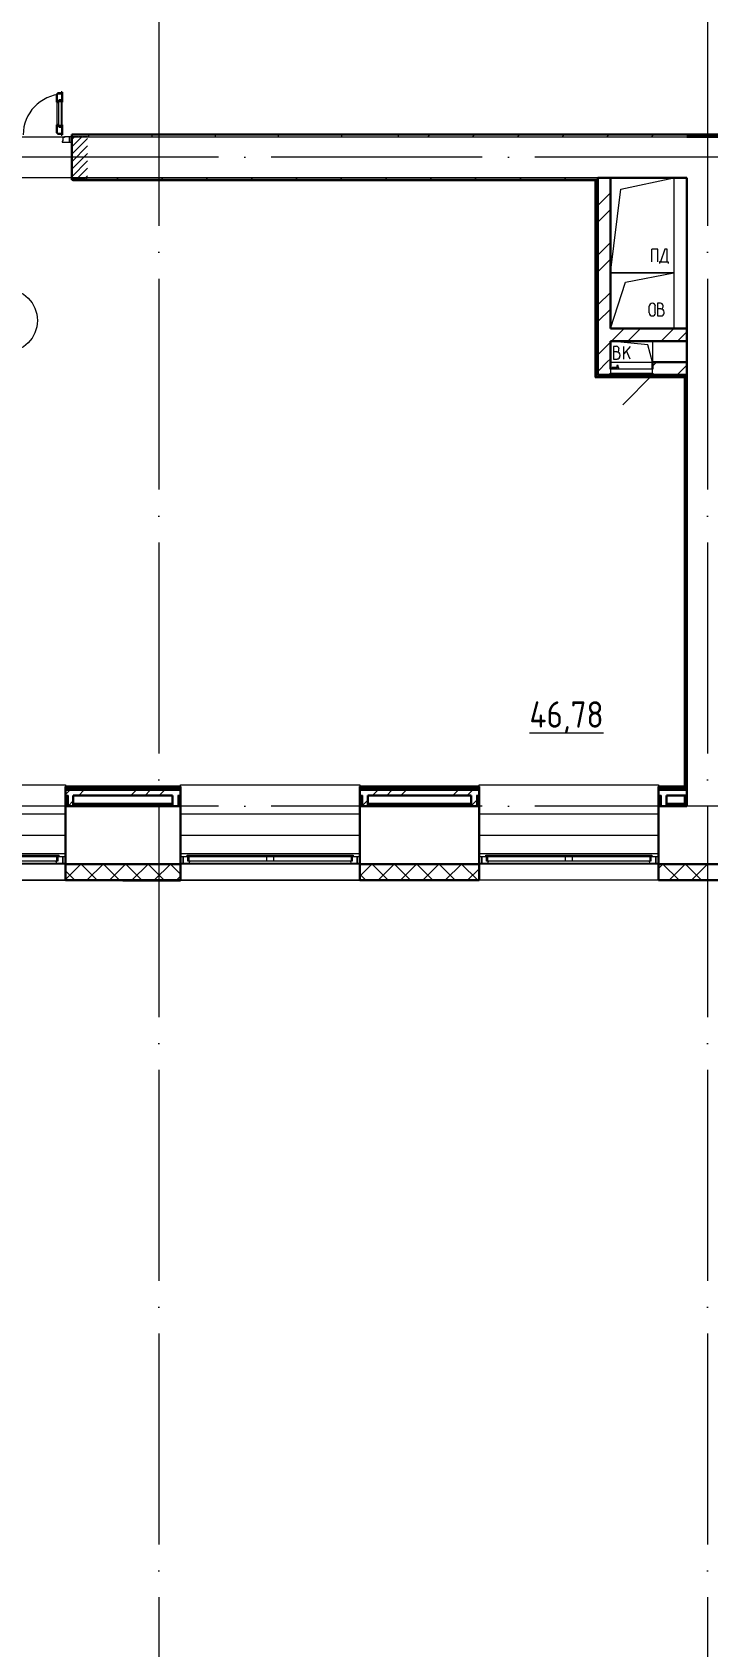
# Model space of a CAD drawing. Header units: millimetres. Extents: x -586848 to 520591, y -385801 to 675781.
# Drawn here: x -72236 to -65835, y -370496 to -355191 of the extents above; entities that cross this region are included whole.
import ezdxf

# ---------------------------------------------------------------- set-up
doc = ezdxf.new("R2010")
doc.units = ezdxf.units.MM
doc.linetypes.add('ADSK_Линия сетки', pattern=[25, 20, -2.5, 0, -2.5])
doc.linetypes.add('ADSK_Штриховая_ш2 п1_5', pattern=[4.5, 3, -1.5])
for name, color, linetype, lineweight in [('_ Окна', 7, 'Continuous', 9), ('Двери', 252, 'Continuous', 9), ('Марки помещений', 252, 'Continuous', 20), ('Оборудование', 8, 'Continuous', 18), ('Ограждение', 252, 'Continuous', 9), ('Окна', 252, 'Continuous', 9), ('Оси', 252, 'Continuous', 9), ('Перекрытие', 252, 'Continuous', 18), ('Стены внутренние', 7, 'Continuous', 18), ('Стены наружные', 7, 'Continuous', 18), ('Стены штриховка', 7, 'Continuous', 9)]:
    doc.layers.add(name, color=color, linetype=linetype, lineweight=lineweight)
doc.layers.add('Двери открывание', color=7, linetype='Continuous', lineweight=9, true_color=0xc0c0c0)
doc.styles.add('GOST Common_2', font='', dxfattribs={"width": 0.9, "height": 250})
doc.styles.get('GOST Common_2').set_extended_font_data('GOST type B')

# ---------------------------------------------------------------- blocks, each defined once
blk = doc.blocks.new('2 этаж')
at = {"layer": 'Двери', "lineweight": 18, "true_color": 0x636466}
h = blk.add_hatch(dxfattribs=at)
h.set_pattern_fill('FP_2', color=251, style=0, pattern_type=2)
h.set_pattern_definition([(45, (110776.005, -12489.253), (-35.3553, 35.3553), [])])
h.paths.add_polyline_path([(111785, -12684), (111801, -12684), (111801, -12294), (111651, -12294), (111651, -12684)])
h.paths.add_polyline_path([(110151, -12684), (110151, -12294), (110001, -12294), (110001, -12684)])
at = {"color": 251, "lineweight": 18, "true_color": 0x636466}
for p, q in [((116855, -12790), (117356, -12684)), ((117356, -12684), (117356, -13584)), ((116756, -13584), (116855, -12790)), ((117205, -13361), (117147, -13361)), ((117147, -13481), (117147, -13361)), ((117205, -13481), (117205, -13361)), ((117273, -13361), (117230, -13481)), ((117293, -13361), (117273, -13361)), ((117293, -13481), (117293, -13361)), ((116756, -13584), (117356, -13584)), ((117356, -13584), (116756, -13584)), ((116898, -13673), (117356, -13584)), ((117220, -13481), (117220, -13496)), ((117230, -13481), (117220, -13481)), ((117230, -13481), (117293, -13481)), ((117293, -13481), (117303, -13481)), ((117303, -13481), (117303, -13496)), ((117356, -13584), (117356, -14112)), ((116756, -14112), (116898, -13673)), ((117124, -13964), (117124, -13901)), ((117181, -13964), (117181, -13901)), ((117231, -13873), (117201, -13873)), ((117201, -13873), (117201, -13993)), ((117235, -13926), (117201, -13926)), ((117255, -13906), (117255, -13896)), ((117201, -13993), (117238, -13993)), ((117265, -13966), (117265, -13956)), ((117112, -14268), (116756, -14232)), ((117156, -14232), (117156, -14432)), ((116814, -14281), (116784, -14281)), ((116784, -14281), (116784, -14401)), ((116817, -14334), (116784, -14334)), ((116837, -14314), (116837, -14304)), ((116847, -14374), (116847, -14364)), ((116944, -14281), (116884, -14352)), ((116884, -14401), (116884, -14281)), ((116944, -14401), (116908, -14323)), ((117156, -14432), (117112, -14268)), ((116784, -14401), (116820, -14401))]:
    blk.add_line(p, q, dxfattribs=at)
for centre, radius, start, end in [((117153, -13901), 28.7, 0, 180), ((117231, -13896), 23.3, 0, 90), ((117235, -13906), 20, 270, 0), ((117235, -13956), 30, 0, 90), ((117153, -13964), 28.7, 180, 0), ((117238, -13966), 26.7, 270, 0), ((116814, -14304), 23.3, 0, 90), ((116817, -14314), 20, 270, 0), ((116817, -14364), 30, 0, 90), ((116820, -14374), 26.7, 270, 0)]:
    blk.add_arc(centre, radius, start, end, dxfattribs=at)
at = {"layer": '_ Окна', "color": 251, "lineweight": 18, "true_color": 0x636466}
for p, q in [((111520, -19121), (111520, -19162)), ((111566, -19121), (111528, -19121)), ((111566, -19179), (111566, -19121)), ((112744, -19121), (112706, -19121)), ((112706, -19121), (112706, -19179)), ((112752, -19162), (112752, -19121)), ((114310, -19121), (114310, -19162)), ((114356, -19121), (114318, -19121)), ((114356, -19179), (114356, -19121)), ((115574, -19121), (115536, -19121)), ((115536, -19121), (115536, -19179)), ((115582, -19162), (115582, -19121)), ((117140, -19121), (117140, -19162)), ((117186, -19121), (117148, -19121)), ((117186, -19179), (117186, -19121)), ((111502, -19162), (111507, -19179)), ((111507, -19179), (111566, -19179)), ((111520, -19162), (111508, -19162)), ((112706, -19179), (112765, -19179)), ((112764, -19162), (112752, -19162)), ((112765, -19179), (112770, -19162)), ((114292, -19162), (114297, -19179)), ((114297, -19179), (114356, -19179)), ((114310, -19162), (114298, -19162)), ((115536, -19179), (115595, -19179)), ((115594, -19162), (115582, -19162)), ((115595, -19179), (115600, -19162)), ((117122, -19162), (117127, -19179)), ((117127, -19179), (117186, -19179)), ((117140, -19162), (117128, -19162))]:
    blk.add_line(p, q, dxfattribs=at)
at = {"layer": '_ Окна', "color": 251, "true_color": 0x636466}
for p, q in [((111591, -19121), (111566, -19121)), ((111566, -19121), (111566, -19179)), ((112706, -19121), (112681, -19121)), ((112706, -19179), (112706, -19121)), ((114381, -19121), (114356, -19121)), ((114356, -19121), (114356, -19179)), ((115536, -19121), (115511, -19121)), ((115536, -19179), (115536, -19121)), ((117211, -19121), (117186, -19121)), ((117186, -19121), (117186, -19179)), ((111566, -19179), (111591, -19179)), ((112681, -19179), (112706, -19179)), ((114356, -19179), (114381, -19179)), ((115511, -19179), (115536, -19179)), ((117186, -19179), (117211, -19179))]:
    blk.add_line(p, q, dxfattribs=at)
at = {"layer": 'Двери', "color": 251, "lineweight": 30, "true_color": 0x636466}
for p, q in [((111517, -11890), (111509, -11890)), ((111509, -11890), (111509, -11966)), ((111551, -11881), (111517, -11881)), ((111517, -11881), (111517, -11890)), ((111559, -11872), (111551, -11872)), ((111551, -11872), (111551, -11881)), ((111559, -11966), (111559, -11872)), ((111509, -11966), (111529, -11966)), ((111529, -11966), (111529, -11948)), ((111529, -11948), (111550, -11948)), ((111550, -11948), (111550, -11966)), ((111550, -11966), (111559, -11966)), ((111509, -12182), (111509, -12258)), ((111509, -12182), (111529, -12182)), ((111529, -12182), (111529, -12200)), ((111529, -12200), (111550, -12200)), ((111550, -12182), (111559, -12182)), ((111550, -12200), (111550, -12182)), ((111559, -12276), (111559, -12182)), ((111509, -12258), (111517, -12258)), ((111517, -12258), (111517, -12267)), ((111517, -12267), (111551, -12267)), ((111551, -12267), (111551, -12276)), ((111551, -12276), (111559, -12276))]:
    blk.add_line(p, q, dxfattribs=at)
at = {"layer": 'Двери', "color": 251, "true_color": 0x636466}
for p, q in [((111509, -11966), (111509, -12182)), ((111529, -12200), (111529, -11948)), ((111529, -11948), (111550, -11948)), ((111550, -11948), (111550, -12200)), ((111559, -12182), (111559, -11966)), ((111550, -12200), (111529, -12200)), ((111568, -12336), (111559, -12336)), ((111559, -12336), (111559, -12344)), ((111559, -12344), (111631, -12344)), ((111582, -12302), (111568, -12302)), ((111568, -12302), (111568, -12336)), ((111582, -12294), (111582, -12302)), ((111631, -12294), (111582, -12294)), ((111651, -12294), (111631, -12294)), ((111631, -12294), (111631, -12344)), ((111631, -12344), (111631, -12294)), ((111631, -12344), (111651, -12344)), ((111651, -12344), (111651, -12294))]:
    blk.add_line(p, q, dxfattribs=at)
at = {"layer": 'Двери', "color": 251, "linetype": 'ADSK_Штриховая_ш2 п1_5', "true_color": 0x636466}
for p, q in [((111801, -12294), (111651, -12294)), ((111651, -12294), (111651, -12684)), ((111651, -12684), (111801, -12684))]:
    blk.add_line(p, q, dxfattribs=at)
at = {"layer": 'Двери открывание', "color": 251, "true_color": 0x636466}
blk.add_arc((111577, -12276), 386, 92.6728, 180, dxfattribs=at)
at = {"layer": 'Марки помещений', "color": 251, "true_color": 0x636466}
blk.add_circle((111026, -14036), 300, dxfattribs=at)
at = {"layer": 'Оборудование', "color": 251, "true_color": 0x636466}
for p, q in [((116756, -14497), (116756, -14534)), ((117156, -14497), (116756, -14497)), ((116757, -14535), (117155, -14535)), ((116763, -14535), (116763, -14544)), ((116772, -14482), (116772, -14487)), ((116818, -14482), (116772, -14482)), ((116772, -14487), (116818, -14487)), ((116813, -14481), (116813, -14497)), ((116832, -14481), (116813, -14481)), ((116817, -14480), (116815, -14481)), ((116817, -14462), (116817, -14480)), ((116829, -14462), (116817, -14462)), ((116829, -14480), (116817, -14480)), ((116836, -14482), (116828, -14482)), ((116828, -14487), (116836, -14487)), ((116829, -14480), (116829, -14462)), ((116831, -14481), (116829, -14480)), ((116832, -14497), (116832, -14481)), ((116836, -14487), (116836, -14482)), ((117149, -14544), (117149, -14535)), ((117156, -14534), (117156, -14497)), ((116764, -14545), (117148, -14545)), ((116775, -14547), (116775, -14552)), ((116775, -14552), (117137, -14552)), ((116784, -14552), (116784, -14554)), ((116784, -14554), (116788, -14554)), ((116849, -14554), (116788, -14554)), ((116849, -14554), (116853, -14554)), ((116853, -14554), (116853, -14552)), ((117156, -14552), (116873, -14835)), ((117137, -14552), (117137, -14547))]:
    blk.add_line(p, q, dxfattribs=at)
for points, knots in [([(116756, -14534), (116756, -14534), (116756, -14534), (116756, -14534), (116756, -14534), (116757, -14534), (116757, -14535), (116757, -14535), (116757, -14535), (116757, -14535)], [0, 0, 0, 0, 0.166667, 0.333333, 0.458333, 0.583333, 0.708333, 0.833333, 1, 1, 1, 1]), ([(117155, -14535), (117155, -14535), (117156, -14535), (117156, -14535), (117156, -14535), (117156, -14534), (117156, -14534), (117156, -14534), (117156, -14534), (117156, -14534)], [-1, -1, -1, -1, -0.833333, -0.75, -0.583333, -0.458333, -0.333333, -0.166667, 0, 0, 0, 0]), ([(116763, -14544), (116763, -14545), (116763, -14545), (116763, -14545), (116764, -14545), (116764, -14545), (116764, -14545), (116764, -14545), (116764, -14545), (116764, -14545), (116764, -14545)], [0, 0, 0, 0, 0.166667, 0.333333, 0.458333, 0.583333, 0.666667, 0.75, 0.833333, 1, 1, 1, 1]), ([(116774, -14545), (116774, -14545), (116774, -14545), (116774, -14545), (116775, -14546), (116775, -14546), (116775, -14546), (116775, -14546), (116775, -14546), (116775, -14546), (116775, -14547), (116775, -14547), (116775, -14547)], [0, 0, 0, 0, 0.166667, 0.25, 0.333333, 0.416667, 0.5, 0.583333, 0.666667, 0.75, 0.833333, 1, 1, 1, 1]), ([(117137, -14547), (117137, -14547), (117137, -14547), (117137, -14546), (117137, -14546), (117138, -14546), (117138, -14546), (117138, -14546), (117138, -14546), (117138, -14545), (117138, -14545), (117139, -14545), (117139, -14545)], [-1, -1, -1, -1, -0.833333, -0.75, -0.666667, -0.583333, -0.5, -0.416667, -0.333333, -0.25, -0.166667, 0, 0, 0, 0]), ([(117148, -14545), (117148, -14545), (117149, -14545), (117149, -14545), (117149, -14545), (117149, -14545), (117149, -14545), (117149, -14545), (117149, -14545), (117149, -14545), (117149, -14544)], [-1, -1, -1, -1, -0.833333, -0.75, -0.666667, -0.583333, -0.458333, -0.333333, -0.166667, 0, 0, 0, 0])]:
    blk.add_open_spline(points, degree=3, knots=knots, dxfattribs=at)
at = {"layer": 'Ограждение', "color": 251, "true_color": 0x636466}
for p, q in [((111661, -12274), (111661, -12269)), ((117896, -12269), (111661, -12269)), ((111661, -12709), (111661, -12704)), ((111661, -12709), (116611, -12709)), ((116616, -12704), (116611, -12709)), ((116611, -12709), (116611, -14577)), ((116616, -14572), (116611, -14577)), ((116611, -14577), (117456, -14577)), ((117456, -14577), (117461, -14572)), ((117456, -14577), (117456, -18454)), ((109891, -18439), (111591, -18439)), ((111591, -18439), (111591, -18454)), ((112681, -18454), (112681, -18439)), ((112681, -18439), (114381, -18439)), ((114381, -18439), (114381, -18454)), ((115511, -18454), (115511, -18439)), ((115511, -18439), (117211, -18439)), ((117211, -18439), (117211, -18454)), ((112606, -18614), (111666, -18614)), ((115436, -18614), (114456, -18614)), ((117456, -18614), (117286, -18614)), ((117456, -18539), (117456, -18614)), ((117456, -18614), (117466, -18624)), ((117466, -18624), (117466, -18539)), ((109891, -18714), (111591, -18714)), ((112681, -18714), (114381, -18714)), ((115511, -18714), (117211, -18714)), ((109891, -18914), (111591, -18914)), ((112681, -18914), (114381, -18914)), ((115511, -18914), (117211, -18914)), ((109891, -19089), (111591, -19089)), ((112681, -19089), (114381, -19089)), ((115511, -19089), (117211, -19089))]:
    blk.add_line(p, q, dxfattribs=at)
at = {"layer": 'Окна', "color": 251, "true_color": 0x636466}
for p, q in [((110756, -19104), (111528, -19104)), ((111528, -19121), (110756, -19121)), ((111508, -19121), (111508, -19162)), ((111528, -19104), (111528, -19121)), ((112744, -19104), (113516, -19104)), ((112744, -19121), (112744, -19104)), ((113516, -19121), (112744, -19121)), ((112764, -19162), (112764, -19121)), ((113496, -19121), (113496, -19162)), ((113516, -19104), (113546, -19104)), ((113516, -19104), (113516, -19121)), ((113546, -19121), (113516, -19121)), ((113546, -19104), (114318, -19104)), ((113546, -19121), (113546, -19104)), ((114318, -19121), (113546, -19121)), ((113566, -19162), (113566, -19121)), ((114298, -19121), (114298, -19162)), ((114318, -19104), (114318, -19121)), ((115574, -19104), (116346, -19104)), ((115574, -19121), (115574, -19104)), ((116346, -19121), (115574, -19121)), ((115594, -19162), (115594, -19121)), ((116326, -19121), (116326, -19162)), ((116346, -19104), (116376, -19104)), ((116346, -19104), (116346, -19121)), ((116376, -19121), (116346, -19121)), ((116376, -19104), (117148, -19104)), ((116376, -19121), (116376, -19104)), ((117148, -19121), (116376, -19121)), ((116396, -19162), (116396, -19121)), ((117128, -19121), (117128, -19162)), ((117148, -19104), (117148, -19121)), ((109975, -19179), (111507, -19179)), ((111508, -19162), (110776, -19162)), ((113496, -19162), (112764, -19162)), ((112765, -19179), (114297, -19179)), ((113566, -19162), (113496, -19162)), ((114298, -19162), (113566, -19162)), ((116326, -19162), (115594, -19162)), ((115595, -19179), (117127, -19179)), ((116396, -19162), (116326, -19162)), ((117128, -19162), (116396, -19162))]:
    blk.add_line(p, q, dxfattribs=at)
at = {"layer": 'Оси', "color": 251, "linetype": 'ADSK_Линия сетки', "ltscale": 100, "true_color": 0x636466}
for p, q in [((112476, -1139), (112476, -32265)), ((117676, -1139), (117676, -32265)), ((170543, -12489), (93566, -12489)), ((170543, -18639), (93604, -18639))]:
    blk.add_line(p, q, dxfattribs=at)
at = {"layer": 'Перекрытие', "color": 251, "ltscale": 100, "true_color": 0x636466}
for p, q in [((117356, -12684), (117356, -14112)), ((117156, -14232), (117156, -14432))]:
    blk.add_line(p, q, dxfattribs=at)
at = {"layer": 'Стены внутренние', "color": 251, "true_color": 0x636466}
for p, q in [((110220, -12294), (111582, -12294)), ((111651, -12684), (110151, -12684)), ((111591, -19189), (109891, -19189)), ((114381, -19189), (112681, -19189)), ((117211, -19189), (115511, -19189)), ((111591, -19341), (109891, -19341)), ((114381, -19341), (112681, -19341)), ((117211, -19341), (115511, -19341))]:
    blk.add_line(p, q, dxfattribs=at)
at = {"layer": 'Стены внутренние', "color": 251, "lineweight": 30, "true_color": 0x636466}
for p, q in [((111651, -12294), (111651, -12684)), ((117871, -12294), (117481, -12294)), ((116756, -12684), (117481, -12684)), ((117481, -12684), (117481, -14112)), ((117481, -14232), (117481, -14432)), ((111591, -18639), (111591, -19341)), ((112606, -18639), (111666, -18639)), ((112681, -19341), (112681, -18639)), ((114381, -18639), (114381, -19341)), ((115436, -18639), (114456, -18639)), ((115511, -19341), (115511, -18639)), ((117211, -18639), (117211, -19341)), ((117481, -18639), (117286, -18639)), ((117481, -18539), (117481, -18639)), ((111591, -19189), (112681, -19189)), ((114381, -19189), (115511, -19189)), ((117211, -19189), (118331, -19189)), ((111591, -19341), (112681, -19341)), ((114381, -19341), (115511, -19341)), ((117211, -19341), (118331, -19341))]:
    blk.add_line(p, q, dxfattribs=at)
at = {"layer": 'Стены внутренние', "color": 251, "linetype": 'Continuous', "lineweight": 9, "true_color": 0x636466}
for p, q in [((111677, -19339), (111591, -19253)), ((111593, -19334), (111737, -19189)), ((111889, -19339), (111739, -19189)), ((111799, -19339), (111949, -19189)), ((112101, -19339), (111951, -19189)), ((112012, -19339), (112162, -19189)), ((112313, -19339), (112163, -19189)), ((112224, -19339), (112374, -19189)), ((112525, -19339), (112375, -19189)), ((112436, -19339), (112586, -19189)), ((112679, -19281), (112587, -19189)), ((114383, -19301), (114495, -19189)), ((114647, -19339), (114497, -19189)), ((114557, -19339), (114707, -19189)), ((114859, -19339), (114709, -19189)), ((114769, -19339), (114919, -19189)), ((115071, -19339), (114921, -19189)), ((114981, -19339), (115131, -19189)), ((115283, -19339), (115133, -19189)), ((115194, -19339), (115344, -19189)), ((115495, -19339), (115345, -19189)), ((115406, -19339), (115511, -19234)), ((117211, -19231), (117253, -19189)), ((117404, -19339), (117254, -19189)), ((117315, -19339), (117465, -19189)), ((117616, -19339), (117466, -19189)), ((117527, -19339), (117677, -19189)), ((112359, -19339), (112358, -19341)), ((112648, -19339), (112679, -19308)), ((114434, -19339), (114383, -19288)), ((114609, -19341), (114608, -19339)), ((115078, -19341), (115077, -19339))]:
    blk.add_line(p, q, dxfattribs=at)
at = {"layer": 'Стены наружные', "color": 251, "linetype": 'Continuous', "lineweight": 9, "true_color": 0x636466}
for p, q in [((111651, -12275), (111652, -12274)), ((111718, -12279), (111723, -12274)), ((111788, -12279), (111793, -12274)), ((111812, -12294), (111812, -12279)), ((111859, -12279), (111864, -12274)), ((111930, -12279), (111935, -12274)), ((112001, -12279), (112006, -12274)), ((112071, -12279), (112076, -12274)), ((112142, -12279), (112147, -12274)), ((112213, -12279), (112218, -12274)), ((112283, -12279), (112288, -12274)), ((112354, -12279), (112359, -12274)), ((112412, -12294), (112412, -12279)), ((112425, -12279), (112430, -12274)), ((112495, -12279), (112500, -12274)), ((112566, -12279), (112571, -12274)), ((112637, -12279), (112642, -12274)), ((112708, -12279), (112713, -12274)), ((112778, -12279), (112783, -12274)), ((112849, -12279), (112854, -12274)), ((112920, -12279), (112925, -12274)), ((112990, -12279), (112995, -12274)), ((113012, -12294), (113012, -12279)), ((113061, -12279), (113066, -12274)), ((113132, -12279), (113137, -12274)), ((113203, -12279), (113208, -12274)), ((113273, -12279), (113278, -12274)), ((113344, -12279), (113349, -12274)), ((113415, -12279), (113420, -12274)), ((113485, -12279), (113490, -12274)), ((113556, -12279), (113561, -12274)), ((113612, -12294), (113612, -12279)), ((113627, -12279), (113632, -12274)), ((113698, -12279), (113703, -12274)), ((113768, -12279), (113773, -12274)), ((113839, -12279), (113844, -12274)), ((113910, -12279), (113915, -12274)), ((113980, -12279), (113985, -12274)), ((114051, -12279), (114056, -12274)), ((114122, -12279), (114127, -12274)), ((114193, -12279), (114198, -12274)), ((114212, -12294), (114212, -12279)), ((114263, -12279), (114268, -12274)), ((114334, -12279), (114339, -12274)), ((114405, -12279), (114410, -12274)), ((114475, -12279), (114480, -12274)), ((114546, -12279), (114551, -12274)), ((114617, -12279), (114622, -12274)), ((114688, -12279), (114693, -12274)), ((114758, -12279), (114763, -12274)), ((114829, -12279), (114834, -12274)), ((114900, -12279), (114905, -12274)), ((114970, -12279), (114975, -12274)), ((115026, -12294), (115041, -12279)), ((115041, -12279), (115046, -12274)), ((115112, -12279), (115117, -12274)), ((115183, -12279), (115188, -12274)), ((115253, -12279), (115258, -12274)), ((115324, -12279), (115329, -12274)), ((115395, -12279), (115400, -12274)), ((115450, -12294), (115465, -12279)), ((115465, -12279), (115470, -12274)), ((115536, -12279), (115541, -12274)), ((115607, -12279), (115612, -12274)), ((115677, -12279), (115682, -12274)), ((115748, -12279), (115753, -12274)), ((115819, -12279), (115824, -12274)), ((115875, -12294), (115890, -12279)), ((115890, -12279), (115895, -12274)), ((115960, -12279), (115965, -12274)), ((116031, -12279), (116036, -12274)), ((116102, -12279), (116107, -12274)), ((116172, -12279), (116177, -12274)), ((116243, -12279), (116248, -12274)), ((116299, -12294), (116314, -12279)), ((116314, -12279), (116319, -12274)), ((116385, -12279), (116390, -12274)), ((116455, -12279), (116460, -12274)), ((116526, -12279), (116531, -12274)), ((116597, -12279), (116602, -12274)), ((116667, -12279), (116672, -12274)), ((116723, -12294), (116738, -12279)), ((116738, -12279), (116743, -12274)), ((116809, -12279), (116814, -12274)), ((116880, -12279), (116885, -12274)), ((116950, -12279), (116955, -12274)), ((117021, -12279), (117026, -12274)), ((117092, -12279), (117097, -12274)), ((117147, -12294), (117162, -12279)), ((117162, -12279), (117167, -12274)), ((117233, -12279), (117238, -12274)), ((117304, -12279), (117309, -12274)), ((117375, -12279), (117380, -12274)), ((117445, -12279), (117450, -12274)), ((117516, -12279), (117521, -12274)), ((117572, -12294), (117587, -12279)), ((117587, -12279), (117592, -12274)), ((117657, -12279), (117662, -12274)), ((111651, -12699), (111666, -12684)), ((111651, -12699), (111651, -12699)), ((111717, -12704), (111722, -12699)), ((111788, -12704), (111793, -12699)), ((111858, -12704), (111863, -12699)), ((111929, -12704), (111934, -12699)), ((112000, -12704), (112005, -12699)), ((112070, -12704), (112075, -12699)), ((112075, -12699), (112090, -12684)), ((112141, -12704), (112146, -12699)), ((112212, -12704), (112217, -12699)), ((112283, -12704), (112288, -12699)), ((112353, -12704), (112358, -12699)), ((112424, -12704), (112429, -12699)), ((112495, -12704), (112500, -12699)), ((112500, -12699), (112515, -12684)), ((112565, -12704), (112570, -12699)), ((112636, -12704), (112641, -12699)), ((112707, -12704), (112712, -12699)), ((112778, -12704), (112783, -12699)), ((112848, -12704), (112853, -12699)), ((112919, -12704), (112924, -12699)), ((112924, -12699), (112939, -12684)), ((112990, -12704), (112995, -12699)), ((113060, -12704), (113065, -12699)), ((113131, -12704), (113136, -12699)), ((113202, -12704), (113207, -12699)), ((113273, -12704), (113278, -12699)), ((113343, -12704), (113348, -12699)), ((113348, -12699), (113363, -12684)), ((113414, -12704), (113419, -12699)), ((113485, -12704), (113490, -12699)), ((113555, -12704), (113560, -12699)), ((113626, -12704), (113631, -12699)), ((113697, -12704), (113702, -12699)), ((113768, -12704), (113773, -12699)), ((113773, -12699), (113788, -12684)), ((113838, -12704), (113843, -12699)), ((113909, -12704), (113914, -12699)), ((113980, -12704), (113985, -12699)), ((114050, -12704), (114055, -12699)), ((114121, -12704), (114126, -12699)), ((114192, -12704), (114197, -12699)), ((114197, -12699), (114212, -12684)), ((114263, -12704), (114268, -12699)), ((114333, -12704), (114338, -12699)), ((114404, -12704), (114409, -12699)), ((114475, -12704), (114480, -12699)), ((114545, -12704), (114550, -12699)), ((114616, -12704), (114621, -12699)), ((114621, -12699), (114636, -12684)), ((114687, -12704), (114692, -12699)), ((114758, -12704), (114763, -12699)), ((114828, -12704), (114833, -12699)), ((114899, -12704), (114904, -12699)), ((114970, -12704), (114975, -12699)), ((115040, -12704), (115045, -12699)), ((115045, -12699), (115060, -12684)), ((115111, -12704), (115116, -12699)), ((115182, -12704), (115187, -12699)), ((115252, -12704), (115257, -12699)), ((115323, -12704), (115328, -12699)), ((115394, -12704), (115399, -12699)), ((115465, -12704), (115470, -12699)), ((115470, -12699), (115485, -12684)), ((115535, -12704), (115540, -12699)), ((115606, -12704), (115611, -12699)), ((115677, -12704), (115682, -12699)), ((115747, -12704), (115752, -12699)), ((115818, -12704), (115823, -12699)), ((115889, -12704), (115894, -12699)), ((115894, -12699), (115909, -12684)), ((115960, -12704), (115965, -12699)), ((116030, -12704), (116035, -12699)), ((116101, -12704), (116106, -12699)), ((116172, -12704), (116177, -12699)), ((116242, -12704), (116247, -12699)), ((116313, -12704), (116318, -12699)), ((116318, -12699), (116333, -12684)), ((116384, -12704), (116389, -12699)), ((116455, -12704), (116460, -12699)), ((116525, -12704), (116530, -12699)), ((116596, -12704), (116601, -12699)), ((116616, -12755), (116621, -12750)), ((116616, -12825), (116621, -12820)), ((116636, -12946), (116756, -12826)), ((116616, -12896), (116621, -12891)), ((116616, -12967), (116621, -12962)), ((116636, -13104), (116756, -12984)), ((116616, -13038), (116621, -13033)), ((116616, -13108), (116621, -13103)), ((116616, -13179), (116621, -13174)), ((116616, -13250), (116621, -13245)), ((116636, -13418), (116756, -13298)), ((116616, -13320), (116621, -13315)), ((116616, -13391), (116621, -13386)), ((116616, -13462), (116621, -13457)), ((116636, -13575), (116756, -13455)), ((116616, -13532), (116621, -13527)), ((116616, -13603), (116621, -13598)), ((116616, -13674), (116621, -13669)), ((116616, -13745), (116621, -13740)), ((116636, -13889), (116756, -13769)), ((116616, -13815), (116621, -13810)), ((116616, -13886), (116621, -13881)), ((116636, -14047), (116756, -13927)), ((116616, -13957), (116621, -13952)), ((116616, -14027), (116621, -14022)), ((116616, -14098), (116621, -14093)), ((116616, -14169), (116621, -14164)), ((116765, -14232), (116885, -14112)), ((116922, -14232), (117042, -14112)), ((117236, -14232), (117356, -14112)), ((117393, -14232), (117481, -14145)), ((116616, -14240), (116621, -14235)), ((116616, -14310), (116621, -14305)), ((116616, -14381), (116621, -14376)), ((116636, -14361), (116756, -14241)), ((116616, -14452), (116621, -14447)), ((116616, -14522), (116621, -14517)), ((116636, -14518), (116722, -14432)), ((116722, -14432), (116756, -14398)), ((117156, -14469), (117193, -14432)), ((117388, -14552), (117481, -14459)), ((116637, -14572), (116642, -14567)), ((116708, -14572), (116713, -14567)), ((116778, -14572), (116783, -14567)), ((116849, -14572), (116854, -14567)), ((116920, -14572), (116925, -14567)), ((116991, -14572), (116996, -14567)), ((117061, -14572), (117066, -14567)), ((117132, -14572), (117137, -14567)), ((117203, -14572), (117208, -14567)), ((117212, -14567), (117212, -14552)), ((117273, -14572), (117278, -14567)), ((117344, -14572), (117349, -14567)), ((117415, -14572), (117420, -14567)), ((117461, -14597), (117466, -14592)), ((117461, -14668), (117466, -14663)), ((117461, -14738), (117466, -14733)), ((117461, -14809), (117466, -14804)), ((117461, -14880), (117466, -14875)), ((117461, -14950), (117466, -14945)), ((117461, -15021), (117466, -15016)), ((117461, -15092), (117466, -15087)), ((117461, -15163), (117466, -15158)), ((117461, -15233), (117466, -15228)), ((117461, -15304), (117466, -15299)), ((117461, -15375), (117466, -15370)), ((117461, -15445), (117466, -15440)), ((117461, -15516), (117466, -15511)), ((117461, -15587), (117466, -15582)), ((117461, -15658), (117466, -15653)), ((117461, -15728), (117466, -15723)), ((117461, -15799), (117466, -15794)), ((117461, -15870), (117466, -15865)), ((117461, -15940), (117466, -15935)), ((117461, -16011), (117466, -16006)), ((117461, -16082), (117466, -16077)), ((117461, -16153), (117466, -16148)), ((117461, -16223), (117466, -16218)), ((117461, -16294), (117466, -16289)), ((117461, -16365), (117466, -16360)), ((117461, -16435), (117466, -16430)), ((117461, -16506), (117466, -16501)), ((117461, -16577), (117466, -16572)), ((117461, -16648), (117466, -16643)), ((117461, -16718), (117466, -16713)), ((117461, -16789), (117466, -16784)), ((117461, -16860), (117466, -16855)), ((117461, -16930), (117466, -16925)), ((117461, -17001), (117466, -16996)), ((117461, -17072), (117466, -17067)), ((117461, -17143), (117466, -17138)), ((117461, -17213), (117466, -17208)), ((117461, -17284), (117466, -17279)), ((117461, -17355), (117466, -17350)), ((117461, -17425), (117466, -17420)), ((117461, -17496), (117466, -17491)), ((117461, -17567), (117466, -17562)), ((117461, -17638), (117466, -17633)), ((117461, -17708), (117466, -17703)), ((117461, -17779), (117466, -17774)), ((117461, -17850), (117466, -17845)), ((117461, -17920), (117466, -17915)), ((117461, -17991), (117466, -17986)), ((117461, -18062), (117466, -18057)), ((117461, -18132), (117466, -18127)), ((117461, -18203), (117466, -18198)), ((117461, -18274), (117466, -18269)), ((117461, -18345), (117466, -18340)), ((111591, -18487), (111601, -18477)), ((111591, -18531), (111632, -18489)), ((111601, -18477), (111614, -18464)), ((111619, -18459), (111624, -18454)), ((111690, -18459), (111695, -18454)), ((111717, -18539), (111767, -18489)), ((111760, -18459), (111765, -18454)), ((111801, -18489), (111813, -18477)), ((111813, -18477), (111826, -18464)), ((111826, -18464), (111831, -18459)), ((111831, -18459), (111836, -18454)), ((111902, -18459), (111907, -18454)), ((111972, -18459), (111977, -18454)), ((112013, -18489), (112026, -18477)), ((112026, -18477), (112038, -18464)), ((112043, -18459), (112048, -18454)), ((112114, -18459), (112119, -18454)), ((112184, -18459), (112189, -18454)), ((112211, -18539), (112261, -18489)), ((112225, -18489), (112238, -18477)), ((112238, -18477), (112250, -18464)), ((112250, -18464), (112255, -18459)), ((112255, -18459), (112260, -18454)), ((112326, -18459), (112331, -18454)), ((112346, -18539), (112396, -18489)), ((112397, -18459), (112402, -18454)), ((112437, -18489), (112450, -18477)), ((112450, -18477), (112462, -18464)), ((112467, -18459), (112472, -18454)), ((112481, -18539), (112531, -18489)), ((112538, -18459), (112543, -18454)), ((112609, -18459), (112614, -18454)), ((112649, -18489), (112662, -18477)), ((112662, -18477), (112674, -18464)), ((112674, -18464), (112679, -18459)), ((112679, -18459), (112681, -18458)), ((114381, -18455), (114382, -18454)), ((114447, -18459), (114452, -18454)), ((114501, -18539), (114551, -18489)), ((114518, -18459), (114523, -18454)), ((114559, -18489), (114571, -18477)), ((114571, -18477), (114584, -18464)), ((114589, -18459), (114594, -18454)), ((114636, -18539), (114686, -18489)), ((114659, -18459), (114664, -18454)), ((114730, -18459), (114735, -18454)), ((114771, -18489), (114783, -18477)), ((114771, -18539), (114821, -18489)), ((114783, -18477), (114796, -18464)), ((114796, -18464), (114801, -18459)), ((114801, -18459), (114806, -18454)), ((114871, -18459), (114876, -18454)), ((114942, -18459), (114947, -18454)), ((114983, -18489), (114995, -18477)), ((114995, -18477), (115008, -18464)), ((115013, -18459), (115018, -18454)), ((115084, -18459), (115089, -18454)), ((115154, -18459), (115159, -18454)), ((115195, -18489), (115208, -18477)), ((115208, -18477), (115220, -18464)), ((115220, -18464), (115225, -18459)), ((115225, -18459), (115230, -18454)), ((115264, -18539), (115314, -18489)), ((115296, -18459), (115301, -18454)), ((115366, -18459), (115371, -18454)), ((115399, -18539), (115449, -18489)), ((115407, -18489), (115420, -18477)), ((115420, -18477), (115432, -18464)), ((115437, -18459), (115442, -18454)), ((115508, -18459), (115511, -18456)), ((117276, -18459), (117281, -18454)), ((117316, -18489), (117329, -18477)), ((117329, -18477), (117341, -18464)), ((117341, -18464), (117346, -18459)), ((117346, -18459), (117351, -18454)), ((117417, -18459), (117422, -18454)), ((117461, -18415), (117466, -18410)), ((111617, -18639), (111666, -18590)), ((114406, -18634), (114456, -18584)), ((115436, -18637), (115486, -18587)), ((115486, -18623), (115499, -18610)), ((115499, -18610), (115511, -18598)), ((117211, -18595), (117224, -18582)), ((117224, -18582), (117236, -18570)), ((112358, -19341), (112355, -19346))]:
    blk.add_line(p, q, dxfattribs=at)
at = {"layer": 'Стены наружные', "color": 251, "lineweight": 30, "true_color": 0x636466}
for p, q in [((117891, -12274), (111651, -12274)), ((111651, -12274), (111651, -12294)), ((111651, -12684), (111651, -12704)), ((116621, -12699), (116621, -14567)), ((116636, -14552), (116636, -12684)), ((116756, -12684), (116636, -12684)), ((116756, -14112), (116756, -12684)), ((111651, -12704), (116616, -12704)), ((116616, -12704), (116616, -14572)), ((117481, -14112), (116756, -14112)), ((116756, -14232), (117481, -14232)), ((116756, -14497), (116756, -14232)), ((117481, -14232), (117481, -14112)), ((116756, -14552), (116756, -14534)), ((117481, -14432), (117156, -14432)), ((117156, -14432), (117156, -14497)), ((117156, -14534), (117156, -14552)), ((117481, -18539), (117481, -14432)), ((116616, -14572), (117461, -14572)), ((116621, -14567), (117466, -14567)), ((116775, -14552), (116636, -14552)), ((117481, -14552), (117137, -14552)), ((117461, -14572), (117461, -18454)), ((117466, -18459), (117466, -14567)), ((112681, -18454), (111591, -18454)), ((111591, -18454), (111591, -18459)), ((111591, -18459), (111591, -18639)), ((112681, -18459), (112681, -18454)), ((112681, -18639), (112681, -18459)), ((115511, -18454), (114381, -18454)), ((114381, -18454), (114381, -18459)), ((114381, -18459), (114381, -18639)), ((115511, -18459), (115511, -18454)), ((115511, -18639), (115511, -18459)), ((117461, -18454), (117211, -18454)), ((117211, -18454), (117211, -18459)), ((117211, -18459), (117211, -18639)), ((117466, -18459), (117461, -18459)), ((117461, -18459), (117466, -18459)), ((111591, -18639), (111666, -18639)), ((111666, -18539), (112606, -18539)), ((111666, -18639), (111666, -18539)), ((112606, -18539), (112606, -18639)), ((112606, -18639), (112681, -18639)), ((114381, -18639), (114456, -18639)), ((114456, -18539), (115436, -18539)), ((114456, -18639), (114456, -18539)), ((115436, -18539), (115436, -18639)), ((115436, -18639), (115511, -18639)), ((117211, -18639), (117286, -18639)), ((117286, -18539), (117481, -18539)), ((117286, -18639), (117286, -18539)), ((112136, -19341), (112136, -19346)), ((112136, -19346), (112681, -19346)), ((112681, -19346), (112681, -19341))]:
    blk.add_line(p, q, dxfattribs=at)
at = {"layer": 'Стены наружные', "color": 251, "true_color": 0x636466}
for p, q in [((111651, -12294), (117481, -12294)), ((116636, -12684), (111651, -12684)), ((116756, -14432), (117156, -14432)), ((111666, -18624), (112606, -18624)), ((114456, -18624), (115436, -18624)), ((117286, -18624), (117474, -18624)), ((117474, -18639), (117474, -18624)), ((112136, -19346), (109344, -19346)), ((111591, -19346), (111591, -19341)), ((114946, -19346), (112681, -19346)), ((114381, -19346), (114381, -19341)), ((114946, -19346), (114946, -19341)), ((117211, -19346), (117211, -19341)), ((117771, -19346), (117211, -19346))]:
    blk.add_line(p, q, dxfattribs=at)
at = {"layer": 'Стены штриховка', "color": 251, "true_color": 0x636466}
for p, q in [((117871, -12279), (111651, -12279)), ((114746, -12279), (114746, -12294)), ((116636, -12699), (111651, -12699)), ((112681, -18459), (111591, -18459)), ((111591, -18459), (112681, -18459)), ((111591, -18464), (112681, -18464)), ((111591, -18477), (112681, -18477)), ((111591, -18489), (112681, -18489)), ((115511, -18459), (114381, -18459)), ((114381, -18459), (115511, -18459)), ((114381, -18464), (115511, -18464)), ((114381, -18477), (115511, -18477)), ((114381, -18489), (115511, -18489)), ((117461, -18459), (117211, -18459)), ((117211, -18459), (117461, -18459)), ((117211, -18464), (117481, -18464)), ((117211, -18477), (117481, -18477)), ((117211, -18489), (117481, -18489)), ((117466, -18459), (117481, -18459)), ((111616, -18539), (111591, -18539)), ((111604, -18539), (111604, -18639)), ((111616, -18539), (111616, -18639)), ((112681, -18539), (112656, -18539)), ((112656, -18539), (112656, -18639)), ((112669, -18539), (112669, -18639)), ((114406, -18539), (114381, -18539)), ((114394, -18539), (114394, -18639)), ((114406, -18539), (114406, -18639)), ((115511, -18539), (115486, -18539)), ((115486, -18539), (115486, -18639)), ((115499, -18539), (115499, -18639)), ((117236, -18539), (117211, -18539)), ((117224, -18539), (117224, -18639)), ((117236, -18539), (117236, -18639)), ((111593, -19265), (111591, -19265)), ((111593, -19265), (111593, -19339)), ((112681, -19265), (112679, -19265)), ((112679, -19339), (112679, -19265)), ((114383, -19265), (114381, -19265)), ((114383, -19265), (114383, -19339)), ((115511, -19265), (115509, -19265)), ((115509, -19339), (115509, -19265)), ((117213, -19265), (117211, -19265)), ((117213, -19265), (117213, -19339)), ((111593, -19339), (112679, -19339)), ((114383, -19339), (115509, -19339)), ((117213, -19339), (118329, -19339))]:
    blk.add_line(p, q, dxfattribs=at)
at = {"layer": 'Марки помещений', "color": 251, "true_color": 0x636466, "style": 'GOST Common_2', "width": 0.9}
blk.add_text('%%U46,78', height=250, dxfattribs=at).set_placement((115989, -17896))

msp = doc.modelspace()

# ---------------------------------------------------------------- block references
msp.add_blockref('2 этаж', (-183513.2, -343887.1))

doc.saveas('drawing.dxf')
